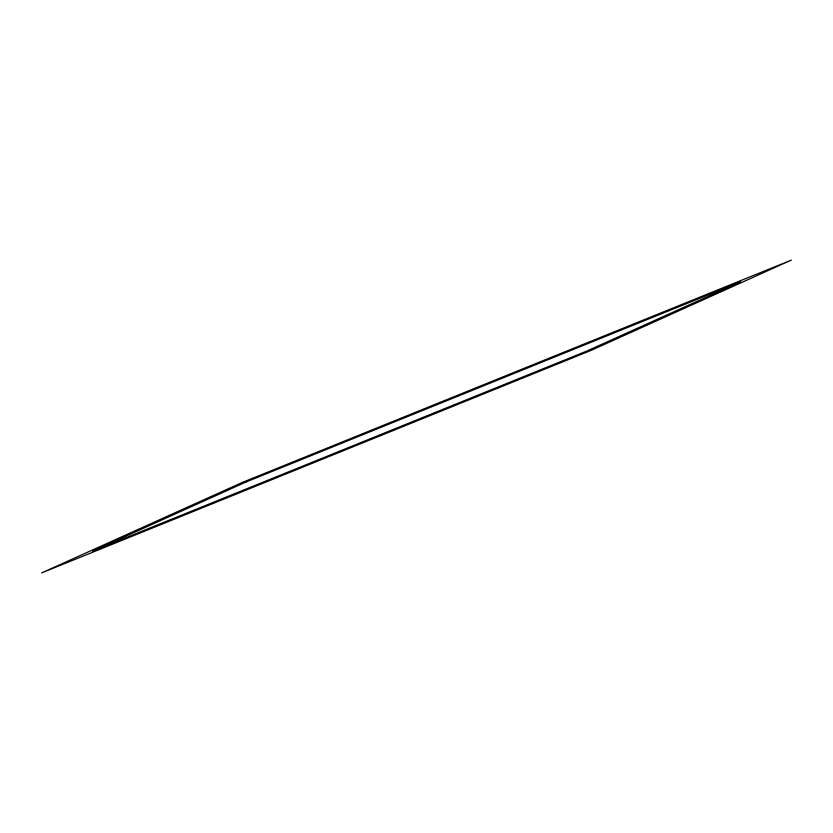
<?xml version="1.0" encoding="UTF-8"?>
<svg xmlns="http://www.w3.org/2000/svg" width="833" height="833" viewBox="0 0 833 833"><rect width="100%" height="100%" fill="white"/><g stroke="black" fill="none" stroke-linecap="round" stroke-linejoin="round"><path stroke-width="1.25" d="M242.184 482.494L41.65 572.906L590.816 350.506L791.35 260.094L242.184 482.494M246.235 481.922L92.359 551.3L586.765 351.078L740.641 281.7L246.235 481.922"/></g></svg>
